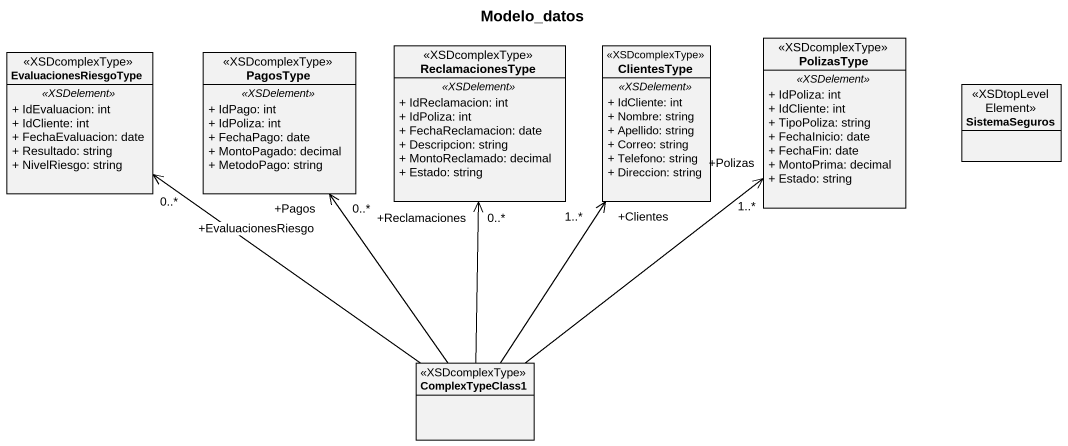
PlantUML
@startuml
title Modelo_datos
hide circle
hide empty members
skinparam classAttributeIconSize 0
class EvaluacionesRiesgoType <<XSDcomplexType>> {
  .. <<XSDelement>> ..
  + IdEvaluacion: int
  + IdCliente: int
  + FechaEvaluacion: date
  + Resultado: string
  + NivelRiesgo: string
}
class PagosType <<XSDcomplexType>> {
  .. <<XSDelement>> ..
  + IdPago: int
  + IdPoliza: int
  + FechaPago: date
  + MontoPagado: decimal
  + MetodoPago: string
}
class ReclamacionesType <<XSDcomplexType>> {
  .. <<XSDelement>> ..
  + IdReclamacion: int
  + IdPoliza: int
  + FechaReclamacion: date
  + Descripcion: string
  + MontoReclamado: decimal
  + Estado: string
}
class ClientesType <<XSDcomplexType>> {
  .. <<XSDelement>> ..
  + IdCliente: int
  + Nombre: string
  + Apellido: string
  + Correo: string
  + Telefono: string
  + Direccion: string
}
class PolizasType <<XSDcomplexType>> {
  .. <<XSDelement>> ..
  + IdPoliza: int
  + IdCliente: int
  + TipoPoliza: string
  + FechaInicio: date
  + FechaFin: date
  + MontoPrima: decimal
  + Estado: string
}
class SistemaSeguros <<XSDtopLevelElement>>
class ComplexTypeClass1 <<XSDcomplexType>>
ComplexTypeClass1 -up-> "+EvaluacionesRiesgo\n0..*" EvaluacionesRiesgoType
ComplexTypeClass1 -up-> "+Pagos\n0..*" PagosType
ComplexTypeClass1 -up-> "+Reclamaciones\n0..*" ReclamacionesType
ComplexTypeClass1 -up-> "+Clientes\n1..*" ClientesType
ComplexTypeClass1 -up-> "+Polizas\n1..*" PolizasType
@enduml
